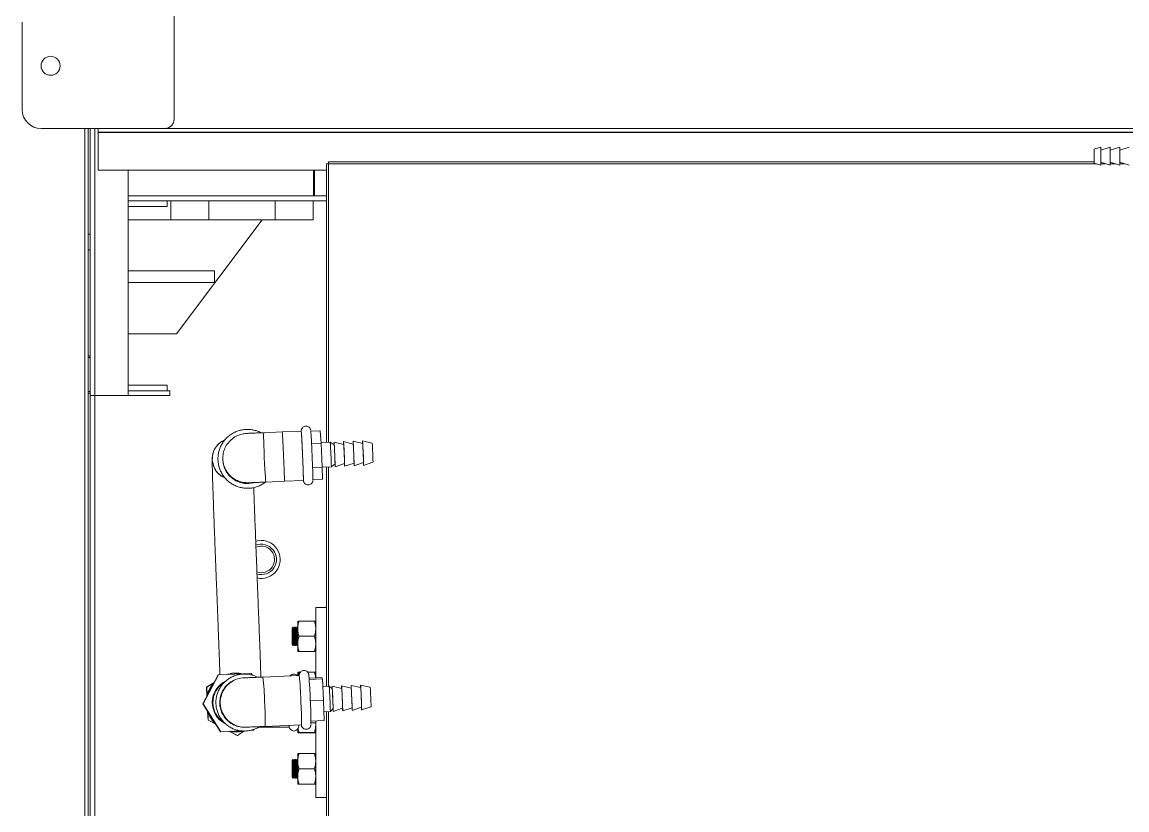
# Model space of a CAD drawing. Header units: millimetres. Extents: x 7703 to 14147, y -5820 to 95.
# Drawn here: x 12644.7 to 12702.8, y -3970.8 to -3929.3 of the extents above; entities that cross this region are included whole.
import ezdxf

# ---------------------------------------------------------------- set-up
doc = ezdxf.new("R2010")
doc.units = ezdxf.units.MM

# ---------------------------------------------------------------- blocks, each defined once
blk = doc.blocks.new('FD-100 SAG')
at = {"color": 1, "linetype": 'Continuous', "lineweight": 15}
for p, q in [((4381.75, 1413.67), (4381.75, 1990.15)), ((4381.76, 1413.67), (4381.76, 1990.16)), ((4383.77, 1448.98), (4383.77, 1990.78)), ((4364.47, 1956.09), (4365.97, 1951.09)), ((4365.2, 1953.64), (4365.2, 1951.09)), ((4372.45, 1951.09), (4373.95, 1956.09)), ((4364.47, 1951.09), (4365.97, 1946.09)), ((4364.47, 1951.09), (4373.95, 1951.09)), ((4365.2, 1948.64), (4365.2, 1946.09)), ((4372.45, 1946.09), (4373.95, 1951.09)), ((4364.47, 1946.09), (4365.97, 1941.09)), ((4364.47, 1946.09), (4373.95, 1946.09)), ((4365.2, 1943.64), (4365.2, 1941.09)), ((4372.45, 1941.09), (4373.95, 1946.09)), ((4364.47, 1941.09), (4365.52, 1937.57)), ((4364.47, 1941.09), (4373.95, 1941.09)), ((4365.2, 1938.64), (4365.2, 1534.9)), ((4365.52, 1937.57), (4372.9, 1937.57)), ((4366.21, 1937.57), (4366.21, 1534.9)), ((4372.9, 1937.57), (4373.95, 1941.09)), ((4208.17, 1558.26), (4206.46, 1553.33)), ((4219.44, 1552.77), (4218.16, 1557.83)), ((4079.19, 1552.24), (4077.57, 1547.31)), ((4079.41, 1557.24), (4077.84, 1552.3)), ((4090.87, 1551.73), (4089.74, 1556.79)), ((4207.96, 1553.27), (4206.24, 1548.34)), ((4219.23, 1547.77), (4217.95, 1552.83)), ((4078.97, 1547.25), (4077.31, 1542.32)), ((4090.54, 1541.74), (4089.31, 1546.8)), ((4090.7, 1546.74), (4089.52, 1551.79)), ((4207.74, 1548.27), (4206.02, 1543.34)), ((4219.01, 1542.78), (4217.73, 1547.84)), ((4078.75, 1542.25), (4077.04, 1537.32)), ((4090.37, 1536.74), (4089.09, 1541.8)), ((4207.52, 1543.28), (4205.8, 1538.35)), ((4218.79, 1537.78), (4217.51, 1542.84)), ((4076.93, 1534.89), (3945.2, 1534.89)), ((4076.97, 1535.83), (4076.83, 1532.48)), ((4078.54, 1537.26), (4076.97, 1535.83)), ((4090.3, 1535.25), (4088.87, 1536.81)), ((4090.16, 1531.9), (4090.3, 1535.24)), ((4205.65, 1534.89), (4090.29, 1534.89)), ((4205.72, 1536.35), (4205.5, 1531.47)), ((4207.3, 1538.28), (4205.72, 1536.35)), ((4218.71, 1535.79), (4217.29, 1537.85)), ((4218.49, 1530.9), (4218.71, 1535.79)), ((4365.2, 1534.89), (4218.67, 1534.89)), ((4366.21, 1534.9), (4365.2, 1534.9)), ((4365.2, 1534.89), (4365.2, 1534.9)), ((4365.2, 1534.89), (4365.2, 1533.88)), ((4076.89, 1533.88), (3945.2, 1533.88)), ((4031.69, 1533.88), (4031.69, 1528.16)), ((4072.19, 1532.62), (4071.88, 1525.64)), ((4072.19, 1532.62), (4082.84, 1532.29)), ((4082.84, 1532.29), (4082.54, 1525.31)), ((4082.84, 1532.29), (4094.14, 1531.68)), ((4205.61, 1533.88), (4090.24, 1533.88)), ((4094.14, 1531.68), (4093.84, 1524.7)), ((4094.14, 1531.68), (4094.78, 1531.4)), ((4094.78, 1531.4), (4094.48, 1524.65)), ((4131.69, 1528.16), (4131.69, 1533.88)), ((4199.3, 1531.63), (4199.09, 1526.66)), ((4199.3, 1531.63), (4205.56, 1531.46)), ((4205.56, 1531.46), (4205.34, 1526.47)), ((4205.56, 1531.46), (4218.25, 1530.91)), ((4218.25, 1530.91), (4218.03, 1525.92)), ((4218.25, 1530.91), (4224.68, 1530.52)), ((4365.2, 1533.88), (4218.62, 1533.88)), ((4224.68, 1530.52), (4224.47, 1525.55)), ((4345.78, 1526.83), (4345.78, 1533.88)), ((4348.28, 1533.88), (4348.28, 1527.46)), ((4348.28, 1429.46), (4348.28, 1533.88)), ((4361.76, 1413.67), (4361.76, 1533.88)), ((4071.99, 1528.16), (4031.69, 1528.16)), ((4038.8, 1527.44), (4038.8, 1519.37)), ((4046.8, 1519.37), (4046.8, 1527.44)), ((4054.8, 1519.37), (4054.8, 1527.44)), ((4065.66, 1527.44), (4065.66, 1519.37)), ((4065.97, 1519.37), (4065.97, 1527.44)), ((4070.94, 1528.07), (4070.05, 1528.16)), ((4070.94, 1528.16), (4070.94, 1525.64)), ((4131.53, 1528.16), (4094.57, 1528.16)), ((4097.72, 1527.44), (4097.72, 1523.81)), ((4108.58, 1527.44), (4108.58, 1519.37)), ((4116.58, 1527.44), (4116.58, 1519.37)), ((4124.58, 1519.37), (4124.58, 1527.44)), ((4131.69, 1528.16), (4131.53, 1528.16)), ((4345.78, 1526.83), (4335.78, 1526.83)), ((4335.78, 1526.83), (4335.78, 1506.83)), ((4345.78, 1526.83), (4345.78, 1506.83)), ((4348.28, 1527.46), (4361.76, 1527.46)), ((4348.28, 1526.96), (4361.76, 1526.96)), ((4348.28, 1526.95), (4361.76, 1526.95)), ((4042.8, 1518.66), (4038.8, 1518.66)), ((4042.55, 1518.66), (4041.8, 1518.28)), ((4041.8, 1518.28), (4042.55, 1517.91)), ((4041.8, 1518.28), (4048.11, 1518.28)), ((4042.55, 1517.91), (4041.8, 1517.53)), ((4041.8, 1517.53), (4042.55, 1517.16)), ((4041.8, 1517.53), (4048.11, 1517.53)), ((4042.55, 1517.16), (4041.8, 1516.78)), ((4042.55, 1517.91), (4047.91, 1517.91)), ((4042.55, 1517.16), (4047.91, 1517.16)), ((4050.8, 1518.66), (4042.8, 1518.66)), ((4047.91, 1517.91), (4051.05, 1517.91)), ((4047.91, 1517.16), (4051.05, 1517.16)), ((4048.11, 1518.28), (4051.8, 1518.28)), ((4048.11, 1517.53), (4051.8, 1517.53)), ((4054.8, 1518.66), (4050.8, 1518.66)), ((4051.8, 1518.28), (4051.05, 1518.66)), ((4051.05, 1517.91), (4051.8, 1518.28)), ((4051.8, 1517.53), (4051.05, 1517.91)), ((4051.05, 1517.16), (4051.8, 1517.53)), ((4051.8, 1516.78), (4051.05, 1517.16)), ((4067.69, 1518.66), (4065.82, 1518.66)), ((4069.97, 1520.59), (4069.14, 1501.51)), ((4069.19, 1519.16), (4069.91, 1519.16)), ((4095.12, 1500.38), (4095.95, 1519.46)), ((4097.56, 1518.66), (4095.91, 1518.66)), ((4097.72, 1519.37), (4095.92, 1518.89)), ((4097.72, 1520.08), (4097.72, 1519.37)), ((4112.58, 1518.66), (4108.58, 1518.66)), ((4112.33, 1518.66), (4111.58, 1518.28)), ((4111.58, 1518.28), (4112.33, 1517.91)), ((4111.58, 1518.28), (4121.58, 1518.28)), ((4112.33, 1517.91), (4111.58, 1517.53)), ((4111.58, 1517.53), (4112.33, 1517.16)), ((4111.58, 1517.53), (4121.58, 1517.53)), ((4112.33, 1517.16), (4111.58, 1516.78)), ((4112.33, 1517.91), (4120.83, 1517.91)), ((4112.33, 1517.16), (4120.83, 1517.16)), ((4120.58, 1518.66), (4112.58, 1518.66)), ((4124.58, 1518.66), (4120.58, 1518.66)), ((4121.58, 1518.28), (4120.83, 1518.66)), ((4120.83, 1517.91), (4121.58, 1518.28)), ((4121.58, 1517.53), (4120.83, 1517.91)), ((4120.83, 1517.16), (4121.58, 1517.53)), ((4121.58, 1516.78), (4120.83, 1517.16)), ((4198.58, 1521.65), (4198.15, 1511.66)), ((4198.59, 1521.66), (4198.58, 1521.64)), ((4224.12, 1510.53), (4224.56, 1520.52)), ((4041.8, 1516.78), (4042.55, 1516.41)), ((4041.8, 1516.78), (4048.11, 1516.78)), ((4042.55, 1516.41), (4041.8, 1516.03)), ((4041.8, 1516.03), (4042.55, 1515.66)), ((4041.8, 1516.03), (4048.11, 1516.03)), ((4042.55, 1516.41), (4047.91, 1516.41)), ((4042.55, 1515.66), (4047.91, 1515.66)), ((4047.91, 1516.41), (4051.05, 1516.41)), ((4047.91, 1515.66), (4051.05, 1515.66)), ((4048.11, 1516.78), (4051.8, 1516.78)), ((4048.11, 1516.03), (4051.8, 1516.03)), ((4051.05, 1516.41), (4051.8, 1516.78)), ((4051.8, 1516.03), (4051.05, 1516.41)), ((4051.05, 1515.66), (4051.8, 1516.03)), ((4068.69, 1514.16), (4068.69, 1498.01)), ((4069.69, 1514.16), (4068.69, 1514.16)), ((4111.58, 1516.78), (4112.33, 1516.41)), ((4111.58, 1516.78), (4121.58, 1516.78)), ((4112.33, 1516.41), (4111.58, 1516.03)), ((4111.58, 1516.03), (4112.33, 1515.66)), ((4111.58, 1516.03), (4121.58, 1516.03)), ((4112.33, 1516.41), (4120.83, 1516.41)), ((4112.33, 1515.66), (4120.83, 1515.66)), ((4120.83, 1516.41), (4121.58, 1516.78)), ((4121.58, 1516.03), (4120.83, 1516.41)), ((4120.83, 1515.66), (4121.58, 1516.03)), ((4198.15, 1511.66), (4197.72, 1501.94)), ((4223.7, 1500.81), (4224.12, 1510.53)), ((4345.78, 1506.83), (4335.78, 1506.83)), ((4335.78, 1506.83), (4335.78, 1471.83)), ((4345.78, 1506.83), (4345.78, 1471.83)), ((4275.78, 1454.96), (4335.78, 1499.96)), ((4066.99, 1493.49), (4067.08, 1495.52)), ((4067.08, 1495.52), (4067.66, 1495.83)), ((4096.03, 1494.87), (4097.05, 1494.22)), ((4097.05, 1494.22), (4096.3, 1476.91)), ((4097.05, 1494.08), (4096.3, 1476.78)), ((4097.05, 1494.08), (4097.05, 1494.22)), ((4064.39, 1486.97), (4066.71, 1490.62)), ((4066.33, 1478.22), (4066.79, 1488.91)), ((4197.34, 1492.96), (4197.34, 1492.93)), ((4223.29, 1491.41), (4223.3, 1491.44)), ((4223.3, 1491.44), (4223.32, 1492.01)), ((4066.53, 1482.85), (4064.39, 1486.97)), ((4064.39, 1486.84), (4064.39, 1486.97)), ((4066.52, 1482.73), (4064.39, 1486.84)), ((4080.94, 1468.91), (4066.33, 1478.22)), ((4066.33, 1478.09), (4066.33, 1478.22)), ((4080.94, 1468.78), (4066.33, 1478.09)), ((4096.3, 1476.91), (4080.94, 1468.91)), ((4096.3, 1476.78), (4080.94, 1468.78)), ((4096.3, 1476.78), (4096.3, 1476.91)), ((4209.56, 1479.22), (4210.01, 1479.22)), ((4072.39, 1471.47), (4070.24, 1475.6)), ((4072.39, 1471.61), (4070.34, 1475.53)), ((4076.71, 1471.42), (4072.39, 1471.61)), ((4072.39, 1471.47), (4072.39, 1471.61)), ((4077.03, 1471.27), (4072.39, 1471.47)), ((4089.69, 1470.72), (4085.05, 1470.92)), ((4089.69, 1470.85), (4085.38, 1471.04)), ((4092.19, 1474.64), (4089.69, 1470.72)), ((4092.06, 1474.57), (4089.69, 1470.85)), ((4089.69, 1470.72), (4089.69, 1470.85)), ((4209.46, 1473.7), (4206.41, 1474.28)), ((4302.78, 1474.96), (4308.78, 1474.96)), ((4302.78, 1474.96), (4302.78, 1429.46)), ((4308.78, 1474.96), (4308.78, 1429.46)), ((4345.78, 1471.83), (4335.78, 1471.83)), ((4335.78, 1471.83), (4335.78, 1451.83)), ((4345.78, 1471.83), (4345.78, 1451.83)), ((4080.94, 1468.78), (4080.94, 1468.91)), ((4275.78, 1429.46), (4275.78, 1454.96)), ((4388.76, 1453.67), (4444.76, 1453.67)), ((4243.28, 1451.46), (4245.78, 1451.46)), ((4243.28, 1451.46), (4243.28, 1429.46)), ((4245.78, 1451.46), (4245.78, 1449.96)), ((4248.78, 1449.96), (4245.78, 1449.96)), ((4245.78, 1429.46), (4245.78, 1449.96)), ((4248.78, 1429.46), (4248.78, 1449.96)), ((4335.78, 1451.83), (4335.78, 1429.46)), ((4345.78, 1451.83), (4335.78, 1451.83)), ((4345.78, 1449.96), (4342.78, 1449.96)), ((4342.78, 1449.96), (4342.78, 1429.46)), ((4345.78, 1449.96), (4345.78, 1451.83)), ((4345.78, 1449.96), (4345.78, 1429.46)), ((4383.76, 1383.67), (4383.76, 1448.67)), ((4243.28, 1429.46), (4243.28, 1411.97)), ((4243.28, 1429.46), (4361.76, 1429.46)), ((4361.76, 1413.67), (4381.75, 1413.67)), ((4381.75, 1413.67), (4381.76, 1413.67)), ((4381.76, 1413.67), (4383.77, 1413.67)), ((3876.78, 1406.72), (4383.76, 1406.72)), ((3904.57, 1408.46), (4383.76, 1408.46)), ((4007.01, 1411.96), (4243.28, 1411.96)), ((4007.01, 1409.46), (4243.28, 1409.46)), ((4243.28, 1411.97), (4243.28, 1409.46)), ((4243.28, 1411.97), (4383.76, 1411.97)), ((4243.28, 1409.46), (4383.76, 1409.46)), ((4245.29, 1409.46), (4245.29, 1408.46)), ((4263.27, 1408.46), (4263.27, 1409.46)), ((4328.17, 1409.46), (4328.17, 1408.46)), ((4439.76, 1373.67), (4393.76, 1373.67))]:
    blk.add_line(p, q, dxfattribs=at)
at = {"color": 1, "linetype": 'Continuous', "lineweight": 15, "flags": 128}
for points in [[(4090.87, 1551.73), (4090.69, 1551.76), (4090.18, 1551.79), (4089.35, 1551.84), (4088.25, 1551.9), (4086.94, 1551.97), (4085.49, 1552.03), (4083.98, 1552.1), (4082.49, 1552.16), (4081.1, 1552.22), (4079.89, 1552.26), (4078.91, 1552.29), (4078.24, 1552.31), (4077.89, 1552.31), (4077.89, 1552.29), (4078.24, 1552.26), (4078.91, 1552.22), (4079.18, 1552.2)], [(4212.95, 1553.12), (4211.45, 1553.18), (4210.04, 1553.24), (4208.78, 1553.28), (4207.74, 1553.32), (4206.99, 1553.34), (4206.56, 1553.34), (4206.47, 1553.33), (4206.73, 1553.3), (4207.33, 1553.26), (4207.94, 1553.23)], [(4217.96, 1552.79), (4218.57, 1552.77), (4219.17, 1552.76), (4219.43, 1552.77), (4219.35, 1552.78), (4218.91, 1552.82), (4218.16, 1552.86), (4217.13, 1552.92), (4215.87, 1552.98), (4214.45, 1553.05), (4212.95, 1553.12)], [(4090.7, 1546.74), (4090.53, 1546.76), (4090, 1546.8), (4089.17, 1546.85), (4088.06, 1546.91), (4086.74, 1546.97), (4085.28, 1547.04), (4083.76, 1547.11), (4082.26, 1547.17), (4080.86, 1547.22), (4079.63, 1547.27), (4078.65, 1547.3), (4077.97, 1547.32), (4077.62, 1547.32), (4077.62, 1547.3), (4077.97, 1547.27), (4078.65, 1547.23), (4078.96, 1547.21)], [(4212.73, 1548.12), (4211.24, 1548.19), (4209.82, 1548.24), (4208.56, 1548.29), (4207.52, 1548.32), (4206.77, 1548.34), (4206.34, 1548.35), (4206.25, 1548.34), (4206.51, 1548.31), (4207.11, 1548.27), (4207.72, 1548.23)], [(4217.74, 1547.8), (4218.36, 1547.78), (4218.95, 1547.77), (4219.22, 1547.77), (4219.13, 1547.79), (4218.7, 1547.82), (4217.94, 1547.87), (4216.91, 1547.93), (4215.65, 1547.99), (4214.23, 1548.06), (4212.73, 1548.12)], [(4090.54, 1541.74), (4090.36, 1541.76), (4089.83, 1541.8), (4088.99, 1541.85), (4087.87, 1541.91), (4086.54, 1541.98), (4085.07, 1542.04), (4083.54, 1542.11), (4082.02, 1542.18), (4080.61, 1542.23), (4079.38, 1542.28), (4078.39, 1542.31), (4077.7, 1542.32), (4077.35, 1542.32), (4077.35, 1542.31), (4077.7, 1542.28), (4078.39, 1542.23), (4078.74, 1542.21)], [(4212.52, 1543.13), (4211.02, 1543.19), (4209.6, 1543.25), (4208.34, 1543.29), (4207.31, 1543.33), (4206.55, 1543.35), (4206.12, 1543.35), (4206.03, 1543.34), (4206.29, 1543.31), (4206.89, 1543.27), (4207.51, 1543.24)], [(4217.52, 1542.8), (4218.14, 1542.78), (4218.74, 1542.77), (4219, 1542.78), (4218.91, 1542.79), (4218.48, 1542.83), (4217.72, 1542.87), (4216.69, 1542.93), (4215.43, 1542.99), (4214.01, 1543.06), (4212.52, 1543.13)], [(4090.37, 1536.74), (4090.19, 1536.77), (4089.66, 1536.8), (4088.81, 1536.85), (4087.68, 1536.91), (4086.34, 1536.98), (4084.86, 1537.05), (4083.31, 1537.12), (4081.79, 1537.18), (4080.37, 1537.24), (4079.13, 1537.28), (4078.13, 1537.31), (4077.44, 1537.33), (4077.08, 1537.33), (4077.08, 1537.31), (4077.44, 1537.28), (4078.13, 1537.24), (4078.49, 1537.22)], [(4212.3, 1538.13), (4210.8, 1538.2), (4209.38, 1538.25), (4208.12, 1538.3), (4207.09, 1538.33), (4206.34, 1538.35), (4205.9, 1538.36), (4205.82, 1538.35), (4206.08, 1538.32), (4206.67, 1538.28), (4207.27, 1538.24)], [(4217.32, 1537.81), (4217.92, 1537.79), (4218.52, 1537.78), (4218.78, 1537.78), (4218.69, 1537.8), (4218.26, 1537.83), (4217.51, 1537.88), (4216.47, 1537.94), (4215.21, 1538), (4213.8, 1538.07), (4212.3, 1538.13)], [(4198.82, 1526.65), (4198.83, 1526.65), (4199.19, 1526.66), (4199.88, 1526.65), (4200.9, 1526.62), (4202.22, 1526.58), (4203.8, 1526.53), (4205.59, 1526.46), (4207.56, 1526.39), (4209.64, 1526.3), (4211.78, 1526.21), (4213.91, 1526.12), (4215.99, 1526.02), (4217.96, 1525.93), (4219.75, 1525.84), (4221.33, 1525.75), (4222.65, 1525.68), (4223.67, 1525.61), (4224.37, 1525.56), (4224.71, 1525.53)], [(4224.19, 1520.56), (4223.51, 1520.61), (4222.5, 1520.68), (4221.19, 1520.75), (4219.61, 1520.84), (4217.81, 1520.93), (4215.83, 1521.02), (4213.73, 1521.12), (4211.58, 1521.21), (4209.42, 1521.31), (4207.33, 1521.39), (4205.35, 1521.47), (4203.54, 1521.54), (4201.96, 1521.59), (4200.64, 1521.63), (4199.62, 1521.66), (4198.94, 1521.66), (4198.6, 1521.66), (4198.59, 1521.66)], [(4223.7, 1500.81), (4223.48, 1500.76), (4222.69, 1500.73), (4221.09, 1500.74), (4219.23, 1500.77), (4216.8, 1500.84), (4213.89, 1500.94), (4210.69, 1501.07), (4207.49, 1501.21), (4204.58, 1501.37), (4202.16, 1501.51), (4200.31, 1501.64), (4198.71, 1501.78), (4197.93, 1501.88), (4197.72, 1501.94), (4197.72, 1501.94)], [(4166.58, 1496.57), (4166.83, 1497.57), (4167.01, 1499.46)], [(4205.67, 1479.93), (4207.4, 1479.46), (4209.56, 1479.22)]]:
    blk.add_lwpolyline(points, dxfattribs=at)
at = {"color": 1, "linetype": 'Continuous', "lineweight": 15}
blk.add_circle((4416.76, 1388.67), 5, dxfattribs=at)
for centre, radius, start, end in [((4206.71, 1439.65), 118.63, 86.87798, 89.29217), ((4209.3, 1439.31), 118.85, 85.72262, 88.13433), ((4075.38, 1346.23), 206.05, 86.06266, 88.9395), ((4075.6, 1351.33), 205.95, 86.06198, 88.94018), ((4206.49, 1434.6), 118.68, 86.87855, 89.29158), ((4209.08, 1434.32), 118.85, 85.72257, 88.13441), ((4075.16, 1341.24), 206.05, 86.06268, 88.93949), ((4090.27, 1564.99), 18.26, 267.01327, 271.36697), ((4090.44, 1569.39), 17.66, 267.05176, 271.39048), ((4206.27, 1429.66), 118.63, 86.87798, 89.29217), ((4208.87, 1429.48), 118.69, 85.72094, 88.13605), ((4074.94, 1336.24), 206.05, 86.06268, 88.93949), ((4090.09, 1560.58), 18.84, 266.98036, 271.35171), ((4206.06, 1424.67), 118.62, 86.87791, 89.29222), ((4208.65, 1424.33), 118.85, 85.72257, 88.13441), ((4073.15, 1295.09), 240.77, 85.91422, 89.09025), ((4074.67, 1330.26), 207.04, 86.06756, 88.93054), ((4089.92, 1555.81), 19.07, 266.96856, 271.34983), ((4204.63, 1406.4), 129.96, 86.65454, 89.51941), ((4205.81, 1418.88), 119.41, 86.88385, 89.2821), ((4205.86, 1357.21), 179.04, 85.88583, 87.96707), ((4208.39, 1418.41), 119.77, 85.73452, 88.12777), ((4070.73, 1298.56), 227.06, 86.85547, 90.08077), ((4076.35, 1305.66), 219.72, 84.89458, 88.21741), ((4069.19, 1516.66), 2.5, 90, 270), ((4072.93, 1368.8), 151.82, 86.20996, 91.11645), ((4079.76, 1368.21), 152.11, 83.8906, 88.79192), ((4094.19, 1516.66), 2.5, 308.31561, 46.68828), ((4157.01, 1499.46), 10, 0, 192.34135), ((4157.01, 1499.46), 8, 338.06262, 196.23978), ((4157.01, 1499.46), 7, 338.06262, 198.87887), ((4072.1, 1349.71), 151.84, 86.21, 91.1159), ((4078.93, 1349.2), 152.04, 83.88943, 88.79309), ((4209.93, 1492.22), 13, 165.76507, 249.65945), ((4081.69, 1490.86), 13, 179.9962, 267.5081), ((4081.69, 1490.63), 13, 267.50032, 2.39932), ((4081.69, 1490.86), 13, 267.49574, 1.34886), ((4081.69, 1486.22), 12.5, 209.10023, 333.27468), ((4081.69, 1486.57), 12.5, 213.04979, 325.73743), ((4081.69, 1490.63), 13, 223.61689, 267.50294), ((4209.93, 1484.44), 10.75, 203.82718, 250.9256), ((4209.93, 1484.44), 10.75, 267.50607, 336.09747), ((4388.76, 1448.67), 5, 90, 180), ((4245.29, 1408.45), 1.01, 90, 180), ((4263.27, 1408.45), 1.01, 0, 90), ((4320.64, 1408.46), 1, 90, 180), ((4320.67, 1408.46), 1, 90, 180), ((4393.76, 1383.67), 10, 180, 270)]:
    blk.add_arc(centre, radius, start, end, dxfattribs=at)
for points, knots in [([(4042.8, 1528.16), (4042.13, 1528.12), (4040.78, 1528.05), (4039.47, 1527.65), (4038.8, 1527.44)], [0, 0, 0, 0, 0.4945016, 1, 1, 1, 1]), ([(4038.8, 1527.44), (4038.8, 1527.64), (4038.8, 1528.04), (4038.8, 1528.12), (4038.8, 1528.16)], [0, 0, 0, 0, 0.495456, 1, 1, 1, 1]), ([(4046.8, 1527.44), (4046.15, 1527.64), (4044.84, 1528.04), (4043.49, 1528.12), (4042.8, 1528.16)], [0, 0, 0, 0, 0.495463, 1, 1, 1, 1]), ([(4050.8, 1528.16), (4050.13, 1528.12), (4048.78, 1528.05), (4047.47, 1527.65), (4046.8, 1527.44)], [0, 0, 0, 0, 0.494516, 1, 1, 1, 1]), ([(4054.8, 1527.44), (4054.15, 1527.64), (4052.84, 1528.04), (4051.49, 1528.12), (4050.8, 1528.16)], [0, 0, 0, 0, 0.49546, 1, 1, 1, 1]), ([(4054.8, 1528.16), (4054.8, 1528.12), (4054.8, 1528.05), (4054.8, 1527.65), (4054.8, 1527.44)], [0, 0, 0, 0, 0.494516, 1, 1, 1, 1]), ([(4065.81, 1528.13), (4065.79, 1528.1), (4065.74, 1528.03), (4065.69, 1527.65), (4065.66, 1527.44)], [0, 0, 0, 0, 0.463932, 1, 1, 1, 1]), ([(4065.97, 1527.44), (4065.95, 1527.64), (4065.9, 1528.04), (4065.84, 1528.12), (4065.82, 1528.16)], [0, 0, 0, 0, 0.495457, 1, 1, 1, 1]), ([(4070.05, 1528.16), (4069.37, 1528.12), (4067.98, 1528.05), (4066.65, 1527.65), (4065.97, 1527.44)], [0, 0, 0, 0, 0.49451, 1, 1, 1, 1]), ([(4070.12, 1525.62), (4070.08, 1525.61), (4069.96, 1525.61), (4069.76, 1525.59), (4069.41, 1525.51), (4068.94, 1525.34), (4068.43, 1525.01), (4067.95, 1524.47), (4067.62, 1523.74), (4067.54, 1522.9), (4067.73, 1522.13), (4068.09, 1521.53), (4068.51, 1521.12), (4068.92, 1520.86), (4069.25, 1520.72), (4069.5, 1520.64), (4069.63, 1520.61), (4069.69, 1520.6), (4069.69, 1520.6)], [0, 0, 0, 0, 0.048495, 0.129961, 0.188642, 0.24379, 0.314132, 0.389843, 0.4769, 0.568397, 0.657219, 0.730323, 0.793554, 0.848688, 0.894752, 0.936723, 0.993628, 1, 1, 1, 1]), ([(4097.72, 1527.44), (4097.08, 1527.65), (4096.07, 1527.98), (4095.02, 1528.05), (4094.63, 1528.07)], [0, 0, 0, 0, 0.627933, 1, 1, 1, 1]), ([(4095.95, 1519.42), (4096.02, 1519.43), (4096.16, 1519.43), (4096.39, 1519.46), (4096.76, 1519.54), (4097.23, 1519.72), (4097.75, 1520.07), (4098.22, 1520.62), (4098.53, 1521.36), (4098.59, 1522.2), (4098.39, 1522.96), (4098.02, 1523.55), (4097.6, 1523.95), (4097.2, 1524.2), (4096.87, 1524.33), (4096.62, 1524.41), (4096.39, 1524.46), (4096.26, 1524.48), (4096.16, 1524.49), (4096.15, 1524.49)], [0, 0, 0, 0, 0.0662176, 0.1413006, 0.191397, 0.2415547, 0.3042784, 0.3723812, 0.4501967, 0.5315117, 0.6091356, 0.6733142, 0.7289112, 0.7773872, 0.8176777, 0.8552137, 0.9076775, 0.9951398, 1, 1, 1, 1]), ([(4097.57, 1528.13), (4097.59, 1528.1), (4097.64, 1528.03), (4097.69, 1527.65), (4097.72, 1527.44)], [0, 0, 0, 0, 0.462341, 1, 1, 1, 1]), ([(4112.58, 1528.16), (4111.91, 1528.12), (4110.55, 1528.05), (4109.24, 1527.65), (4108.58, 1527.44)], [0, 0, 0, 0, 0.49451, 1, 1, 1, 1]), ([(4108.58, 1527.44), (4108.58, 1527.64), (4108.58, 1528.04), (4108.58, 1528.12), (4108.58, 1528.16)], [0, 0, 0, 0, 0.495463, 1, 1, 1, 1]), ([(4116.58, 1527.44), (4115.93, 1527.64), (4114.62, 1528.04), (4113.26, 1528.12), (4112.58, 1528.16)], [0, 0, 0, 0, 0.49546, 1, 1, 1, 1]), ([(4120.58, 1528.16), (4119.91, 1528.12), (4118.55, 1528.05), (4117.24, 1527.65), (4116.58, 1527.44)], [0, 0, 0, 0, 0.49451, 1, 1, 1, 1]), ([(4124.58, 1527.44), (4123.93, 1527.64), (4122.62, 1528.04), (4121.26, 1528.12), (4120.58, 1528.16)], [0, 0, 0, 0, 0.495457, 1, 1, 1, 1]), ([(4124.58, 1528.16), (4124.58, 1528.12), (4124.58, 1528.05), (4124.58, 1527.65), (4124.58, 1527.44)], [0, 0, 0, 0, 0.49451, 1, 1, 1, 1]), ([(4198.47, 1526.64), (4198.45, 1526.64), (4198.39, 1526.64), (4198.2, 1526.61), (4197.83, 1526.51), (4197.29, 1526.27), (4196.75, 1525.79), (4196.33, 1525.11), (4196.13, 1524.29), (4196.23, 1523.46), (4196.55, 1522.78), (4196.95, 1522.31), (4197.37, 1522), (4197.75, 1521.82), (4198.03, 1521.73), (4198.2, 1521.69), (4198.36, 1521.66), (4198.47, 1521.64), (4198.55, 1521.64), (4198.58, 1521.63)], [0, 0, 0, 0, 0.018457, 0.055184, 0.097513, 0.165804, 0.251996, 0.336483, 0.429779, 0.529714, 0.609639, 0.677481, 0.735803, 0.784891, 0.821324, 0.850698, 0.887919, 0.959132, 1, 1, 1, 1]), ([(4224.82, 1520.52), (4224.83, 1520.52), (4224.88, 1520.52), (4225.02, 1520.54), (4225.34, 1520.6), (4225.8, 1520.77), (4226.33, 1521.11), (4226.81, 1521.67), (4227.13, 1522.42), (4227.19, 1523.25), (4226.99, 1524.01), (4226.62, 1524.6), (4226.21, 1525), (4225.8, 1525.25), (4225.46, 1525.39), (4225.23, 1525.45), (4225.09, 1525.48), (4225.04, 1525.49), (4225.01, 1525.49)], [0, 0, 0, 0, 0.015185, 0.059784, 0.101081, 0.166816, 0.24218, 0.335373, 0.434862, 0.539295, 0.639079, 0.721174, 0.791659, 0.851902, 0.901128, 0.936304, 0.97023, 1, 1, 1, 1]), ([(4038.8, 1519.37), (4039.45, 1519.17), (4040.76, 1518.77), (4042.12, 1518.69), (4042.8, 1518.66)], [0, 0, 0, 0, 0.495461, 1, 1, 1, 1]), ([(4038.8, 1519.37), (4038.8, 1519.17), (4038.8, 1518.77), (4038.8, 1518.69), (4038.8, 1518.66)], [0, 0, 0, 0, 0.495458, 1, 1, 1, 1]), ([(4042.8, 1518.66), (4043.47, 1518.69), (4044.83, 1518.77), (4046.14, 1519.17), (4046.8, 1519.37)], [0, 0, 0, 0, 0.4945048, 1, 1, 1, 1]), ([(4046.8, 1519.37), (4047.45, 1519.17), (4048.76, 1518.77), (4050.12, 1518.69), (4050.8, 1518.66)], [0, 0, 0, 0, 0.495454, 1, 1, 1, 1]), ([(4050.8, 1518.66), (4051.47, 1518.69), (4052.83, 1518.77), (4054.14, 1519.17), (4054.8, 1519.37)], [0, 0, 0, 0, 0.4945016, 1, 1, 1, 1]), ([(4054.8, 1519.37), (4054.8, 1519.17), (4054.8, 1518.77), (4054.8, 1518.69), (4054.8, 1518.66)], [0, 0, 0, 0, 0.495458, 1, 1, 1, 1]), ([(4065.66, 1519.37), (4065.69, 1519.17), (4065.74, 1518.77), (4065.79, 1518.69), (4065.82, 1518.66)], [0, 0, 0, 0, 0.495458, 1, 1, 1, 1]), ([(4065.82, 1518.66), (4065.84, 1518.69), (4065.9, 1518.77), (4065.95, 1519.17), (4065.97, 1519.37)], [0, 0, 0, 0, 0.49451, 1, 1, 1, 1]), ([(4065.97, 1519.37), (4066.63, 1519.15), (4067.32, 1518.91), (4068.02, 1518.85), (4068.05, 1518.84)], [0, 0, 0, 0, 0.962236, 1, 1, 1, 1]), ([(4097.72, 1519.37), (4097.69, 1519.17), (4097.64, 1518.77), (4097.59, 1518.69), (4097.56, 1518.66)], [0, 0, 0, 0, 0.495459, 1, 1, 1, 1]), ([(4108.58, 1519.37), (4109.23, 1519.17), (4110.54, 1518.77), (4111.89, 1518.69), (4112.58, 1518.66)], [0, 0, 0, 0, 0.495459, 1, 1, 1, 1]), ([(4108.58, 1518.66), (4108.58, 1518.69), (4108.58, 1518.77), (4108.58, 1519.17), (4108.58, 1519.37)], [0, 0, 0, 0, 0.49451, 1, 1, 1, 1]), ([(4112.58, 1518.66), (4113.25, 1518.69), (4114.6, 1518.77), (4115.91, 1519.17), (4116.58, 1519.37)], [0, 0, 0, 0, 0.494507, 1, 1, 1, 1]), ([(4116.58, 1519.37), (4117.23, 1519.17), (4118.54, 1518.77), (4119.89, 1518.69), (4120.58, 1518.66)], [0, 0, 0, 0, 0.495465, 1, 1, 1, 1]), ([(4120.58, 1518.66), (4121.25, 1518.69), (4122.6, 1518.77), (4123.91, 1519.17), (4124.58, 1519.37)], [0, 0, 0, 0, 0.49451, 1, 1, 1, 1]), ([(4124.58, 1518.66), (4124.58, 1518.69), (4124.58, 1518.77), (4124.58, 1519.17), (4124.58, 1519.37)], [0, 0, 0, 0, 0.49451, 1, 1, 1, 1]), ([(4198.58, 1521.65), (4198.62, 1521.65), (4198.71, 1521.67), (4199.54, 1521.66), (4200.98, 1521.62), (4203.02, 1521.56), (4205.45, 1521.47), (4208.37, 1521.35), (4211.57, 1521.22), (4214.77, 1521.07), (4217.68, 1520.93), (4220.12, 1520.81), (4222.05, 1520.71), (4223.44, 1520.62), (4223.95, 1520.58), (4224.19, 1520.56)], [0, 0, 0, 0, 0.062335, 0.135866, 0.221487, 0.293759, 0.372157, 0.455249, 0.540904, 0.62656, 0.709653, 0.788051, 0.860322, 0.934667, 1, 1, 1, 1]), ([(4224.54, 1520.52), (4224.52, 1520.53), (4224.49, 1520.54), (4224.27, 1520.56), (4224.19, 1520.56)], [0, 0, 0, 0, 0.647641, 1, 1, 1, 1]), ([(4198.15, 1511.66), (4198.19, 1511.66), (4198.28, 1511.68), (4199.1, 1511.67), (4200.55, 1511.63), (4202.58, 1511.57), (4205.02, 1511.48), (4207.93, 1511.36), (4211.13, 1511.23), (4214.33, 1511.08), (4217.25, 1510.94), (4219.68, 1510.82), (4221.71, 1510.71), (4223.18, 1510.62), (4223.93, 1510.56), (4224.19, 1510.54), (4224.12, 1510.53), (4224.12, 1510.53)], [0, 0, 0, 0, 0.057738, 0.125682, 0.204792, 0.27157, 0.344011, 0.420787, 0.499931, 0.579076, 0.655851, 0.728292, 0.795069, 0.874181, 0.942122, 0.999862, 1, 1, 1, 1]), ([(4069.14, 1501.51), (4069.09, 1500.45), (4069.02, 1498.78), (4068.93, 1496.64), (4068.86, 1494.99), (4068.79, 1493.46), (4068.74, 1492.16), (4068.7, 1491.18), (4068.69, 1490.97), (4068.69, 1490.86)], [0, 0, 0, 0, 0.1988, 0.310447, 0.430407, 0.55899, 0.696519, 0.843386, 1, 1, 1, 1]), ([(4094.69, 1491.18), (4094.69, 1491.19), (4094.7, 1491.2), (4094.72, 1491.64), (4094.76, 1492.43), (4094.81, 1493.55), (4094.88, 1494.96), (4094.95, 1496.61), (4095.03, 1498.44), (4095.09, 1499.73), (4095.12, 1500.38)], [0, 0, 0, 0, 0.0919245, 0.2173099, 0.3441434, 0.4724161, 0.6021382, 0.7333101, 0.8659322, 1, 1, 1, 1]), ([(4197.81, 1501.86), (4197.81, 1501.86), (4197.31, 1501.31), (4196.53, 1500.04), (4195.52, 1498.07), (4194.84, 1495.95), (4194.52, 1494.2), (4194.46, 1493.16), (4194.44, 1492.87)], [0, 0, 0, 0, 0.001219, 0.227969, 0.454714, 0.681462, 0.908209, 1, 1, 1, 1]), ([(4197.72, 1501.94), (4197.7, 1501.33), (4197.65, 1500.23), (4197.56, 1498.28), (4197.49, 1496.64), (4197.44, 1495.32), (4197.4, 1494.41), (4197.36, 1493.58), (4197.35, 1493.27), (4197.34, 1493.1)], [0, 0, 0, 0, 0.127237, 0.232162, 0.425496, 0.530249, 0.652242, 0.802366, 1, 1, 1, 1]), ([(4223.32, 1491.99), (4223.32, 1492.17), (4223.34, 1492.48), (4223.37, 1493.3), (4223.41, 1494.21), (4223.47, 1495.52), (4223.54, 1497.16), (4223.62, 1499.1), (4223.67, 1500.2), (4223.7, 1500.81)], [0, 0, 0, 0, 0.1977196, 0.3478395, 0.4697696, 0.5744632, 0.767718, 0.8726662, 1, 1, 1, 1]), ([(4069.01, 1498.55), (4068.75, 1498.13), (4068.1, 1497.09), (4067.39, 1495.27), (4066.85, 1493.15), (4066.64, 1490.98), (4066.75, 1488.79), (4067.16, 1486.65), (4067.89, 1484.59), (4068.9, 1482.66), (4070.19, 1480.89), (4071.72, 1479.33), (4073.45, 1478), (4075.36, 1476.94), (4077.41, 1476.17), (4079.32, 1475.74), (4080.54, 1475.65), (4081.04, 1475.62)], [0, 0, 0, 0, 0.047641, 0.117224, 0.186807, 0.256388, 0.325972, 0.395554, 0.465135, 0.534716, 0.604299, 0.673882, 0.743464, 0.813046, 0.88263, 0.952213, 1, 1, 1, 1]), ([(4081.04, 1475.62), (4081.45, 1475.61), (4082.6, 1475.59), (4084.46, 1475.81), (4086.57, 1476.36), (4088.58, 1477.22), (4090.44, 1478.36), (4092.12, 1479.75), (4093.58, 1481.38), (4094.79, 1483.19), (4095.73, 1485.17), (4096.37, 1487.26), (4096.7, 1489.42), (4096.71, 1491.6), (4096.4, 1493.76), (4095.84, 1495.75), (4095.26, 1496.95), (4094.99, 1497.49)], [0, 0, 0, 0, 0.039867, 0.109238, 0.178649, 0.248061, 0.317473, 0.386884, 0.456295, 0.525707, 0.595117, 0.664528, 0.733939, 0.80335, 0.872761, 0.942171, 1, 1, 1, 1]), ([(4194.82, 1495.54), (4194.7, 1495.54), (4192.81, 1495.6), (4188.35, 1495.76), (4180.93, 1496.03), (4171.96, 1496.37), (4161.73, 1496.76), (4150.96, 1497.18), (4139.94, 1497.61), (4129.61, 1498.02), (4120.3, 1498.38), (4112.25, 1498.68), (4105.53, 1498.93), (4100.13, 1499.13), (4096.85, 1499.24), (4095.31, 1499.29), (4095.07, 1499.3)], [0, 0, 0, 0, 0.004763, 0.073721, 0.147438, 0.241979, 0.340771, 0.442725, 0.546493, 0.65049, 0.734361, 0.813481, 0.887697, 0.940283, 0.990501, 1, 1, 1, 1]), ([(4194.44, 1492.87), (4194.43, 1492.44), (4194.41, 1491.28), (4194.63, 1489.39), (4195.18, 1487.24), (4196.04, 1485.19), (4197.18, 1483.29), (4198.57, 1481.56), (4200.2, 1480.05), (4202.03, 1478.79), (4204.02, 1477.8), (4206.13, 1477.11), (4208.32, 1476.72), (4210.53, 1476.65), (4212.74, 1476.9), (4214.89, 1477.45), (4216.94, 1478.31), (4218.84, 1479.45), (4220.57, 1480.85), (4222.07, 1482.48), (4223.33, 1484.31), (4224.32, 1486.3), (4225.01, 1488.41), (4225.4, 1490.59), (4225.47, 1492.81), (4225.23, 1495.02), (4224.65, 1497.16), (4224.1, 1498.63), (4223.68, 1499.33), (4223.64, 1499.39)], [0, 0, 0, 0, 0.022298, 0.061218, 0.10016, 0.139101, 0.178043, 0.216985, 0.255927, 0.294869, 0.333812, 0.372754, 0.411696, 0.450638, 0.489581, 0.528523, 0.567465, 0.606407, 0.64535, 0.684292, 0.723234, 0.762176, 0.801118, 0.84006, 0.879002, 0.917944, 0.956886, 0.995828, 1, 1, 1, 1]), ([(4066.74, 1490.02), (4066.66, 1489.74), (4066.36, 1488.76), (4066.18, 1486.99), (4066.17, 1484.84), (4066.43, 1483.46), (4066.55, 1482.8)], [0, 0, 0, 0, 0.120163, 0.423427, 0.726686, 1, 1, 1, 1]), ([(4066.54, 1483.19), (4066.43, 1484), (4066.19, 1485.67), (4066.29, 1487.88), (4066.63, 1489.2), (4066.76, 1489.68)], [0, 0, 0, 0, 0.375315, 0.771671, 1, 1, 1, 1]), ([(4068.69, 1490.85), (4068.72, 1490.1), (4068.77, 1488.71), (4069.41, 1486.23), (4070.45, 1483.84), (4071.78, 1482.26), (4072.38, 1481.55)], [0, 0, 0, 0, 0.311625, 0.582437, 0.811445, 1, 1, 1, 1]), ([(4096.51, 1481.67), (4096.64, 1482.1), (4096.99, 1483.23), (4097.2, 1485.14), (4097.21, 1487.27), (4096.96, 1488.62), (4096.84, 1489.25)], [0, 0, 0, 0, 0.172638, 0.461072, 0.749502, 1, 1, 1, 1]), ([(4096.82, 1488.74), (4096.91, 1488.31), (4097.17, 1487.02), (4097.1, 1484.84), (4096.9, 1482.97), (4096.56, 1482.03), (4096.52, 1481.91)], [0, 0, 0, 0, 0.192716, 0.56874, 0.944759, 1, 1, 1, 1]), ([(4197.34, 1493.12), (4197.35, 1492.3), (4197.36, 1490.63), (4197.94, 1488.14), (4198.98, 1485.77), (4200.43, 1483.71), (4202.13, 1482.06), (4203.89, 1480.86), (4205.62, 1480.05), (4207.45, 1479.49), (4209.57, 1479.18), (4212.11, 1479.28), (4214.91, 1479.98), (4217.68, 1481.43), (4220.11, 1483.58), (4221.9, 1486.23), (4223.02, 1489.09), (4223.22, 1491.04), (4223.32, 1491.97)], [0, 0, 0, 0, 0.060465, 0.123482, 0.187059, 0.248925, 0.306716, 0.358338, 0.40224, 0.443801, 0.495296, 0.556652, 0.626501, 0.702387, 0.780976, 0.858682, 0.932408, 1, 1, 1, 1]), ([(4096.34, 1477.74), (4097.4, 1477.71), (4100.53, 1477.6), (4106.53, 1477.38), (4114.24, 1477.09), (4122.61, 1476.77), (4131.42, 1476.43), (4140.55, 1476.07), (4149.81, 1475.71), (4158.92, 1475.35), (4167.56, 1475.02), (4174.51, 1474.76), (4179.88, 1474.55), (4183.88, 1474.41), (4187.57, 1474.27), (4191.05, 1474.15), (4194.36, 1474.04), (4197.69, 1473.93), (4201.01, 1473.83), (4204, 1473.76), (4206.57, 1473.71), (4208.64, 1473.69), (4210.18, 1473.7), (4210.68, 1473.73), (4210.89, 1473.75)], [0, 0, 0, 0, 0.029289, 0.08692, 0.14722, 0.210021, 0.274952, 0.341455, 0.408856, 0.476266, 0.54044, 0.600154, 0.633804, 0.665846, 0.696335, 0.725349, 0.756169, 0.786429, 0.820988, 0.860222, 0.893176, 0.929734, 0.97066, 1, 1, 1, 1]), ([(4206.41, 1474.28), (4206.23, 1474.35), (4204.9, 1474.84), (4202.68, 1476.29), (4200.72, 1478.39), (4200.25, 1479.86), (4200.15, 1480.17)], [0, 0, 0, 0, 0.067705, 0.479218, 0.890379, 1, 1, 1, 1]), ([(4219.7, 1480.21), (4219.43, 1479.55), (4218.69, 1477.76), (4216.33, 1475.58), (4213.08, 1473.88), (4210.66, 1473.76), (4209.46, 1473.7)], [0, 0, 0, 0, 0.16584, 0.44469, 0.724107, 1, 1, 1, 1]), ([(4070.43, 1475.47), (4070.58, 1475.3), (4071.21, 1474.58), (4072.55, 1473.51), (4074.42, 1472.35), (4075.84, 1471.65), (4076.63, 1471.44), (4076.71, 1471.42)], [0, 0, 0, 0, 0.0884118, 0.3813415, 0.6742775, 0.9672134, 1, 1, 1, 1]), ([(4076.67, 1471.5), (4076.52, 1471.54), (4075.53, 1471.81), (4073.85, 1472.73), (4071.98, 1473.95), (4071.04, 1474.94), (4070.7, 1475.3)], [0, 0, 0, 0, 0.0667385, 0.4299371, 0.7931293, 1, 1, 1, 1]), ([(4085.13, 1470.97), (4085.13, 1470.97), (4085.87, 1471.08), (4087.27, 1471.58), (4089.28, 1472.51), (4090.86, 1473.51), (4091.68, 1474.27), (4091.96, 1474.52)], [0, 0, 0, 0, 0.001681, 0.285809, 0.56994, 0.854067, 1, 1, 1, 1]), ([(4091.72, 1474.4), (4091.49, 1474.18), (4090.63, 1473.37), (4088.84, 1472.34), (4086.96, 1471.46), (4085.8, 1471.22), (4085.49, 1471.15)], [0, 0, 0, 0, 0.133563, 0.499152, 0.864744, 1, 1, 1, 1])]:
    blk.add_open_spline(points, degree=3, knots=knots, dxfattribs=at)

msp = doc.modelspace()

# ---------------------------------------------------------------- block references
at = {"color": 1, "xscale": -0.1000000000021828, "yscale": 0.1000000000021828, "zscale": 0.1000000000021828, "rotation": 270}
msp.add_blockref('FD-100 SAG', (12507.35, -4373.298), dxfattribs=at)

doc.saveas('drawing.dxf')
